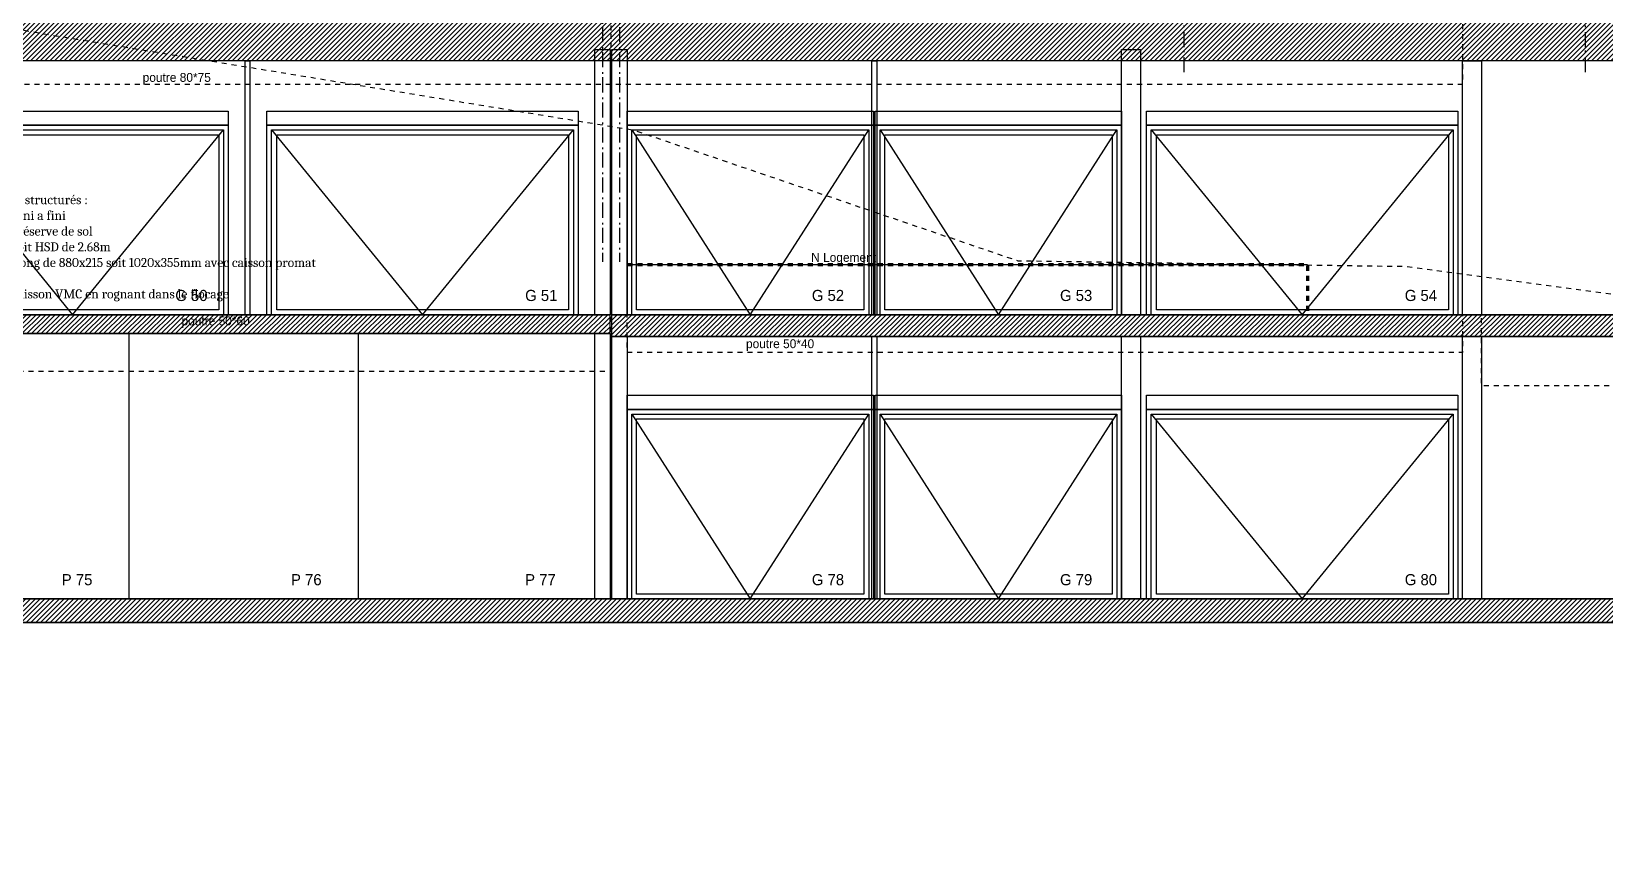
# Model space of a CAD drawing. Header units: centimetres. Extents: x -35664 to 50682, y -23001 to 23705.
# Drawn here: x 9194 to 10855, y -14540 to -13671 of the extents above; entities that cross this region are included whole.
import ezdxf

# ---------------------------------------------------------------- set-up
doc = ezdxf.new("R2010")
doc.units = ezdxf.units.CM
for name, pattern in [('Style de ligne -11', [0.347222, 0.20828, -0.138942]), ('Style de ligne -6', [1.04164, 0.625, -0.20828, 0.06943, -0.13893]), ('VW-01', [0.41656, 0.20828, -0.20828])]:
    doc.linetypes.add(name, pattern=pattern)
doc.layers.get('0').update_dxf_attribs({"color": 252})
for name, color, linetype in [('B GÈnÈral_Hatch', 252, 'Continuous'), ('B Général', 252, 'Continuous'), ('C ANNOTATIONS-texte', 252, 'Continuous'), ('prlm-Coupe', 252, 'Continuous')]:
    doc.layers.add(name, color=color, linetype=linetype)
doc.styles.add('Arial', font='arial.ttf')
doc.styles.add('Cambria (italic)', font='cambriai.ttf')
doc.styles.add('Eurostile', font='Eurosti.TTF')
doc.styles.add('Eurostile (italic)', font='Eurostib.TTF')
pattern_1 = [(45, (-23116.8977, 10090.366), (2.4253472, -2.6458333), [])]

# ---------------------------------------------------------------- blocks, each defined once
blk = doc.blocks.new('B 90.Groupe-582-1')
at = {"layer": 'B Général', "linetype": 'Continuous', "flags": 128}
for points in [[(9078.7, -6372.4), (9407.3, -6372.4), (9407.3, -6387.4), (9078.7, -6387.4)], [(9078.7, -6387.4), (9407.3, -6387.4), (9407.3, -6587.4), (9078.7, -6587.4)], [(9083.7, -6392.4), (9402.3, -6392.4), (9402.3, -6587.4), (9083.7, -6587.4)], [(9089.3, -6397.4), (9397.3, -6397.4), (9397.3, -6582.4), (9089.3, -6582.4)]]:
    blk.add_lwpolyline(points, close=True, dxfattribs=at)
blk.add_lwpolyline([(9083.7, -6392.4), (9243, -6587.4), (9402.3, -6392.4)], dxfattribs=at)
blk = doc.blocks.new('B 90.Groupe-583-1')
at = {"layer": 'B Général', "linetype": 'Continuous', "flags": 128}
for points in [[(9448.1, -6372.4), (9776.7, -6372.4), (9776.7, -6387.4), (9448.1, -6387.4)], [(9448.1, -6387.4), (9776.7, -6387.4), (9776.7, -6587.4), (9448.1, -6587.4)], [(9453.1, -6392.4), (9771.7, -6392.4), (9771.7, -6587.4), (9453.1, -6587.4)], [(9458.7, -6397.4), (9766.7, -6397.4), (9766.7, -6582.4), (9458.7, -6582.4)]]:
    blk.add_lwpolyline(points, close=True, dxfattribs=at)
blk.add_lwpolyline([(9453.1, -6392.4), (9612.4, -6587.4), (9771.7, -6392.4)], dxfattribs=at)
blk = doc.blocks.new('B 90.Porte basculante_élévation')
at = {"layer": 'B Général', "linetype": 'Continuous', "flags": 128}
for points in [[(-130, 107.5), (130, 107.5), (130, 92.5), (-130, 92.5)], [(-130, 92.5), (130, 92.5), (130, -107.5), (-130, -107.5)], [(-125, 87.5), (125, 87.5), (125, -107.5), (-125, -107.5)], [(-120, 82.5), (120, 82.5), (120, -102.5), (-120, -102.5)]]:
    blk.add_lwpolyline(points, close=True, dxfattribs=at)
blk.add_lwpolyline([(-125, 87.5), (0, -107.5), (125, 87.5)], dxfattribs=at)
blk = doc.blocks.new('B 90.Groupe-584-1')
at = {"layer": 'B Général', "linetype": 'Continuous', "flags": 128}
for points in [[(10376.9, -6372.4), (10705.5, -6372.4), (10705.5, -6387.4), (10376.9, -6387.4)], [(10376.9, -6387.4), (10705.5, -6387.4), (10705.5, -6587.4), (10376.9, -6587.4)], [(10381.9, -6392.4), (10700.5, -6392.4), (10700.5, -6587.4), (10381.9, -6587.4)], [(10387.5, -6397.4), (10695.5, -6397.4), (10695.5, -6582.4), (10387.5, -6582.4)]]:
    blk.add_lwpolyline(points, close=True, dxfattribs=at)
blk.add_lwpolyline([(10381.9, -6392.4), (10541.2, -6587.4), (10700.5, -6392.4)], dxfattribs=at)
blk = doc.blocks.new('B 90.Groupe-585-1')
at = {"layer": 'B Général', "linetype": 'Continuous', "flags": 128}
for points in [[(9425.1, -6319.4), (9430.1, -6319.4), (9430.1, -6587.4), (9425.1, -6587.4)], [(10087, -6319.4), (10092, -6319.4), (10092, -6587.4), (10087, -6587.4)]]:
    blk.add_lwpolyline(points, close=True, dxfattribs=at)
at = {"layer": 'B Général'}
for name, p in [('B 90.Groupe-582-1', (0, 0)), ('B 90.Groupe-583-1', (0, 0)), ('B 90.Porte basculante_élévation', (9958.5, -6479.9)), ('B 90.Porte basculante_élévation', (10220.5, -6479.9)), ('B 90.Groupe-584-1', (0, 0))]:
    blk.add_blockref(name, p, dxfattribs=at)
at = {"layer": 'C ANNOTATIONS-texte', "char_height": 11.75, "attachment_point": 1, "line_spacing_factor": 0.895453, "style": 'Eurostile (italic)'}
for s, insert in [('G 50', (9351.4, -6561.2)), ('G 51', (9720.8, -6561.2)), ('G 52', (10023.5, -6561.2)), ('G 53', (10285.5, -6561.2)), ('G 54', (10649.5, -6561.2))]:
    blk.add_mtext(s, dxfattribs=dict(at, insert=insert))
blk = doc.blocks.new('B 90.Groupe-586-1')
at = {"layer": 'B Général', "linetype": 'Continuous', "flags": 128}
for points in [[(10376.9, -6672.4), (10705.5, -6672.4), (10705.5, -6687.4), (10376.9, -6687.4)], [(10376.9, -6687.4), (10705.5, -6687.4), (10705.5, -6887.4), (10376.9, -6887.4)], [(10381.9, -6692.4), (10700.5, -6692.4), (10700.5, -6887.4), (10381.9, -6887.4)], [(10387.5, -6697.4), (10695.5, -6697.4), (10695.5, -6882.4), (10387.5, -6882.4)]]:
    blk.add_lwpolyline(points, close=True, dxfattribs=at)
blk.add_lwpolyline([(10381.9, -6692.4), (10541.2, -6887.4), (10700.5, -6692.4)], dxfattribs=at)
blk = doc.blocks.new('B 90.Groupe-588-1')
at = {"layer": 'B Général', "linetype": 'Continuous'}
for p, q in [((9302.5, -6607.4), (9302.5, -6887.4)), ((9544.5, -6607.4), (9544.5, -6887.4))]:
    blk.add_line(p, q, dxfattribs=at)
at = {"layer": 'B Général', "linetype": 'Continuous', "flags": 128}
blk.add_lwpolyline([(10087, -6610.4), (10092, -6610.4), (10092, -6887.4), (10087, -6887.4)], close=True, dxfattribs=at)
at = {"layer": 'B Général'}
for name, p in [('B 90.Porte basculante_élévation', (9958.5, -6779.9)), ('B 90.Porte basculante_élévation', (10220.5, -6779.9)), ('B 90.Groupe-586-1', (0, 0))]:
    blk.add_blockref(name, p, dxfattribs=at)
at = {"layer": 'C ANNOTATIONS-texte', "char_height": 11.75, "attachment_point": 1, "line_spacing_factor": 0.895453, "style": 'Eurostile (italic)'}
for s, insert in [('P 75', (9231.6, -6861.2)), ('P 76', (9473.6, -6861.2)), ('P 77', (9720.8, -6861.2)), ('G 78', (10023.5, -6861.2)), ('G 79', (10285.5, -6861.2)), ('G 80', (10649.5, -6861.2))]:
    blk.add_mtext(s, dxfattribs=dict(at, insert=insert))
blk = doc.blocks.new('B 90.Groupe-519-1')
at = {"layer": 'B Général', "linetype": 'Style de ligne -11', "ltscale": 25.4}
blk.add_line((2145.7, -1173.9), (2145.7, 946.1), dxfattribs=at)
at = {"layer": 'B Général', "linetype": 'Style de ligne -11', "ltscale": 25.4, "flags": 128}
for points in [[(2185.7, 876.8), (2109.7, 1008.4), (2069.7, 968.4)], [(2105.7, 876.8), (2181.7, 1008.4), (2221.7, 968.4)]]:
    blk.add_lwpolyline(points, dxfattribs=at)
at = {"layer": 'B Général', "insert": (2119.8, 1083.6), "char_height": 30.34, "attachment_point": 1, "line_spacing_factor": 0.958078, "style": 'Arial'}
blk.add_mtext('JD', dxfattribs=at)
blk = doc.blocks.new('B 90.axes 2')
at = {"layer": 'B Général', "linetype": 'Style de ligne -6', "ltscale": 25.4}
for p, q in [((2750.672, -1173.93), (2750.672, 1361.07)), ((3174.575, -1173.93), (3174.575, 1361.07))]:
    blk.add_line(p, q, dxfattribs=at)
at = {"layer": 'B Général', "linetype": 'Style de ligne -6', "ltscale": 25.4, "flags": 128}
for points in [[(2079.747, 1361.07), (2079.747, 1277.57), (2136.672, 1228.57), (2136.672, -1373.93)], [(2211.596, 1361.07), (2211.596, 1277.57), (2154.672, 1228.57), (2154.672, -1373.93)]]:
    blk.add_lwpolyline(points, dxfattribs=at)
at = {"layer": 'B Général'}
blk.add_blockref('B 90.Groupe-519-1', (0, 0), dxfattribs=at)
blk = doc.blocks.new('A$C373B78D5')
at = {"layer": 'B GÈnÈral_Hatch', "linetype": 'Continuous', "lineweight": 18}
h = blk.add_hatch(dxfattribs=at)
h.set_pattern_fill('50_BETON', color=256, style=0, pattern_type=2)
h.set_pattern_definition(pattern_1)
h.paths.add_polyline_path([(-14036.2, 3821), (-11684.5, 3821), (-11684.5, 3771), (-14036.2, 3771)])
h = blk.add_hatch(dxfattribs=at)
h.set_pattern_fill('50_BETON', color=256, style=0, pattern_type=2)
h.set_pattern_definition(pattern_1)
h.paths.add_polyline_path([(-18108.9, 3503), (-18108.9, 3483), (-13306.4, 3483), (-13306.4, 3503)])
h = blk.add_hatch(dxfattribs=at)
h.set_pattern_fill('50_BETON', color=256, style=0, pattern_type=2)
h.set_pattern_definition(pattern_1)
h.paths.add_polyline_path([(-11667.5, 3480), (-11685.5, 3503), (-13304.4, 3503), (-13304.4, 3480)])
h = blk.add_hatch(dxfattribs=at)
h.set_pattern_fill('50_BETON', color=256, style=0, pattern_type=2)
h.set_pattern_definition(pattern_1)
h.paths.add_polyline_path([(-16031, 3203), (-16031, 3178), (-11164.5, 3178), (-11164.5, 3203)])
at = {"layer": 'B GÈnÈral_Hatch'}
blk.add_lwpolyline([(-14698.4, 4066), (-14698.4, 4077.9), (-15512.4, 4077.9), (-15512.4, 4363), (-18095.9, 4363), (-18095.9, 3503), (-16050.7, 3503), (-16050.1, 3203), (-11176.5, 3203), (-11176.5, 3512), (-11666.6, 3512), (-11666.6, 3480), (-11684.6, 3480), (-11684.6, 3771), (-14076.4, 3771), (-14076.4, 4066)], close=True, dxfattribs=at)
at = {"layer": 'B Général', "linetype": 'Continuous'}
for p, q in [((-13288.1, 3556), (-12570, 3556)), ((-18108.9, 3503), (-13306.4, 3503)), ((-13306.4, 3483), (-13306.4, 3503)), ((-13304.4, 3503), (-11685.5, 3503)), ((-13304.4, 3480), (-13304.4, 3503)), ((-18108.9, 3483), (-13306.4, 3483)), ((-13304.4, 3480), (-11667.5, 3480)), ((-11164.5, 3203), (-14672.4, 3203)), ((-11164.5, 3178), (-16031, 3178))]:
    blk.add_line(p, q, dxfattribs=at)
at = {"layer": 'B Général', "linetype": 'Continuous', "lineweight": 35}
for p, q in [((-18108.9, 3503), (-13306.4, 3503)), ((-13304.4, 3503), (-11685.5, 3503)), ((-18108.9, 3483), (-13306.4, 3483)), ((-13304.4, 3480), (-11667.5, 3480)), ((-11164.5, 3203), (-16031, 3203)), ((-11164.5, 3178), (-16031, 3178))]:
    blk.add_line(p, q, dxfattribs=at)
at = {"layer": 'B Général', "linetype": 'Continuous', "flags": 128}
for points in [[(-16050.4, 3203), (-11164.5, 3203), (-11164.5, 4445), (-12265.5, 4445), (-12265.5, 5035), (-13322.4, 5035), (-13322.4, 5331.9), (-14116.6, 5339.8)], [(-8203.8, 2212), (-8399.8, 2226), (-9084.6, 2731), (-9533.9, 3048), (-9725.4, 3050), (-10026.1, 3229), (-10266.4, 3309), (-10554.3, 3315), (-11018.9, 3361), (-11176.5, 3382), (-11176.5, 3178), (-16050.4, 3178)]]:
    blk.add_lwpolyline(points, dxfattribs=at)
at = {"layer": 'B Général', "linetype": 'VW-01', "lineweight": 25, "ltscale": 25.4, "flags": 128}
blk.add_lwpolyline([(-16891, 4385.4), (-15973.6, 4167), (-15682.3, 4147), (-15457.9, 4086), (-14944, 3986), (-13906.9, 3800), (-13281.8, 3698), (-12875.9, 3560), (-12464.7, 3554), (-12018.9, 3494), (-11144.5, 3377.7)], dxfattribs=at)
at = {"layer": 'B Général', "linetype": 'VW-01', "ltscale": 25.4, "flags": 128}
for points in [[(-14056.2, 3821), (-12406.4, 3821), (-12406.4, 3746), (-14056.2, 3746)], [(-14055.4, 3503), (-13306.4, 3503), (-13306.4, 3443), (-14055.4, 3443)], [(-13288.4, 3503), (-12406.4, 3503), (-12406.4, 3463), (-13288.4, 3463)], [(-12386.4, 3503), (-11684.6, 3503), (-11684.6, 3428), (-12386.4, 3428)]]:
    blk.add_lwpolyline(points, close=True, dxfattribs=at)
at = {"layer": 'B Général', "linetype": 'Continuous', "flags": 128}
for points in [[(-14036.2, 3821), (-11684.5, 3821), (-11684.5, 3771), (-14036.2, 3771)], [(-13322.4, 3783), (-13306.4, 3783), (-13306.4, 3503), (-13322.4, 3503)], [(-13304.4, 3783), (-13288.4, 3783), (-13288.4, 3503), (-13304.4, 3503)], [(-12766.4, 3783), (-12746.4, 3783), (-12746.4, 3503), (-12766.4, 3503)], [(-12406.4, 3771), (-12386.4, 3771), (-12386.4, 3503), (-12406.4, 3503)], [(-13322.4, 3483), (-13306.4, 3483), (-13306.4, 3203), (-13322.4, 3203)], [(-13304.4, 3480), (-13288.4, 3480), (-13288.4, 3203), (-13304.4, 3203)], [(-12766.4, 3480), (-12746.4, 3480), (-12746.4, 3203), (-12766.4, 3203)], [(-12406.4, 3480), (-12386.4, 3480), (-12386.4, 3203), (-12406.4, 3203)]]:
    blk.add_lwpolyline(points, close=True, dxfattribs=at)
at = {"layer": 'B Général', "linetype": 'VW-01', "lineweight": 70, "ltscale": 25.4, "flags": 128}
blk.add_lwpolyline([(-13288.1, 3556), (-12570, 3556), (-12570, 3503)], dxfattribs=at)
at = {"layer": 'B Général'}
for name, p in [('B 90.axes 2', (-15451.1, 4932.8)), ('B 90.Groupe-585-1', (-23116.9, 10090.4)), ('B 90.Groupe-588-1', (-23116.9, 10090.4))]:
    blk.add_blockref(name, p, dxfattribs=at)
at = {"insert": (-14031.9, 3629.2), "char_height": 9.508, "width": 415.502, "attachment_point": 1, "line_spacing_factor": 1.045993, "style": 'Cambria (italic)'}
blk.add_mtext('Point avec bureau structurés : \\P- 3.30 m de dalle fini a fini\\P- soit 3.18 m sans réserve de sol\\P- dalle de 50 cm soit HSD de 2.68m\\P- Réseau VMC oblong de 880x215 soit 1020x355mm avec caisson promat 4 faces (ep 7cm) \\Psoit 2.32 m sous caisson VMC en rognant dans le flocage', dxfattribs=at)
at = {"layer": 'B Général', "char_height": 9.398, "attachment_point": 1, "line_spacing_factor": 0.895453, "style": 'Eurostile'}
for s, insert in [('poutre 80*75', (-13799.9, 3758.2)), ('poutre 50*60', (-13758.9, 3501.2)), ('poutre 50*40', (-13162.9, 3477.1))]:
    blk.add_mtext(s, dxfattribs=dict(at, insert=insert))
at = {"layer": 'C ANNOTATIONS-texte', "insert": (-13094.1, 3568.2), "char_height": 9.4, "attachment_point": 1, "line_spacing_factor": 0.895453, "style": 'Eurostile (italic)'}
blk.add_mtext('N Logement', dxfattribs=at)

msp = doc.modelspace()

# ---------------------------------------------------------------- block references
at = {"layer": 'prlm-Coupe'}
msp.add_blockref('A$C373B78D5', (23111.623, -17472.851), dxfattribs=at)

doc.saveas('drawing.dxf')
